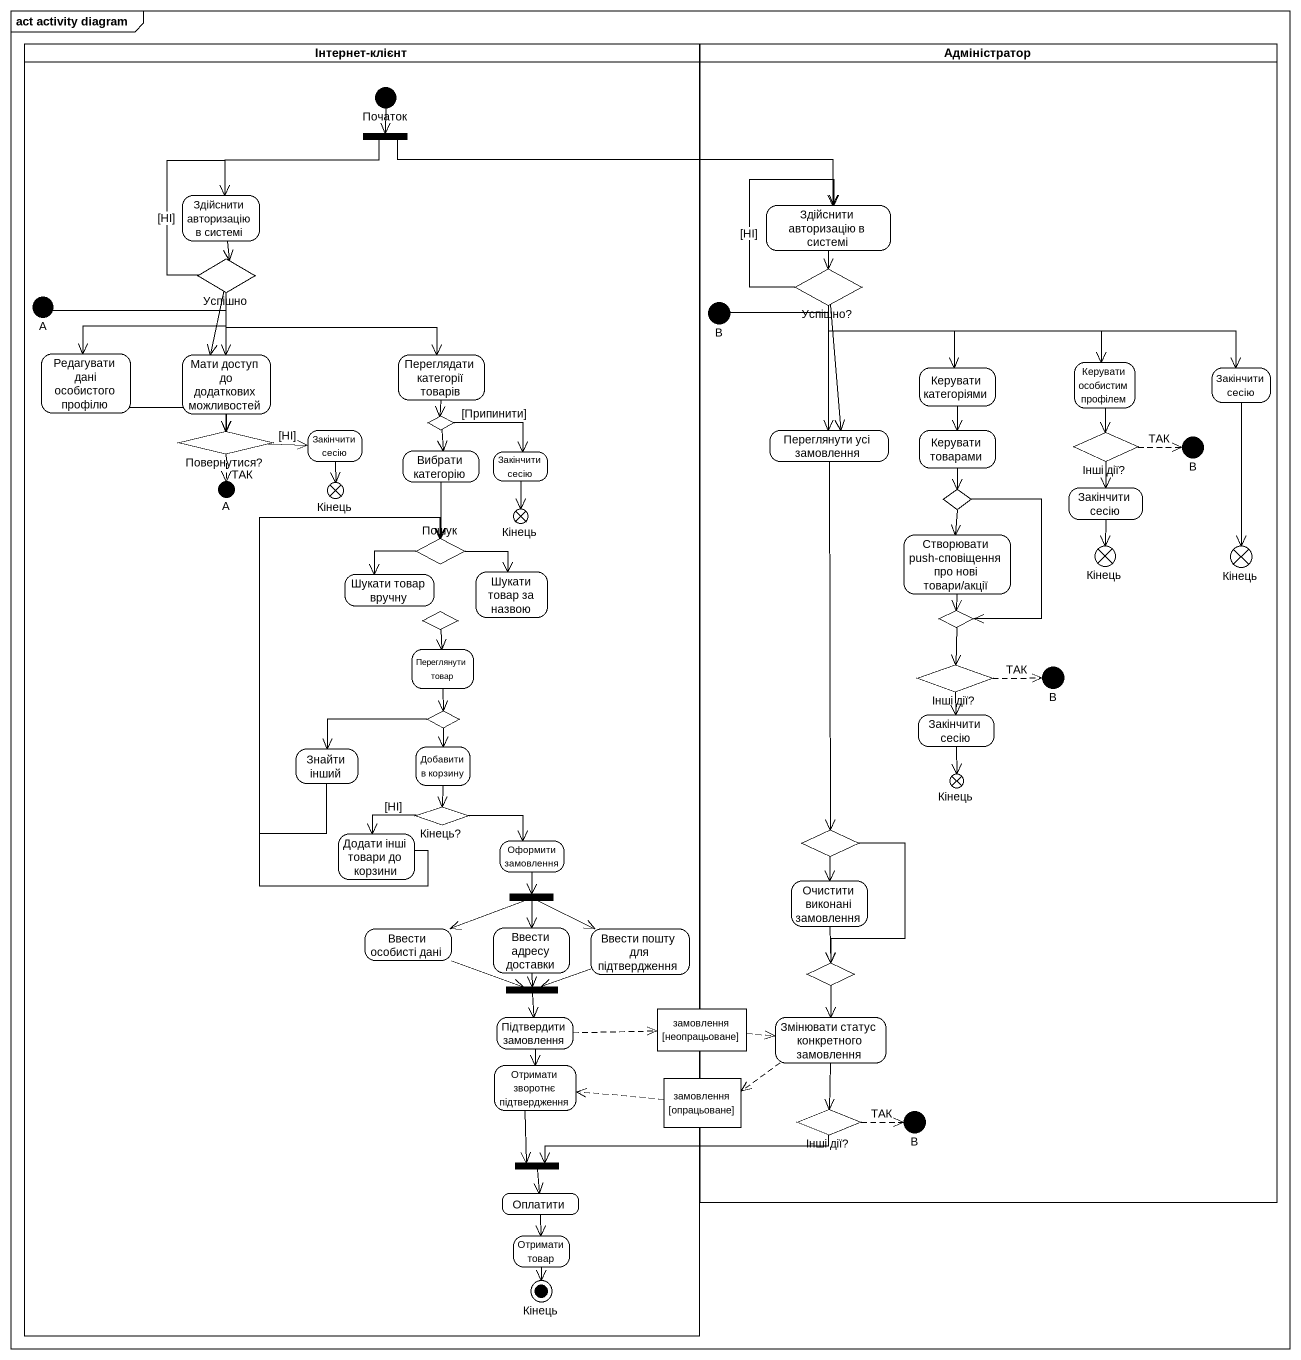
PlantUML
@startuml
mainframe act activity diagram
hide empty description
state "Інтернет-клієнт" as Інтернет_клієнт <<partition>> {
  state Початок <<start>>
  state fork1 <<fork>>
  state "Здійснити авторизацію в системі" as Здійснити_авторизацію_в
  state Успішно <<choice>>
  state А <<start>>
  state "Редагувати дані особистого профілю" as Редагувати_дані_особистого
  state "Мати доступ до додаткових можливостей" as Мати_доступ_до_додаткових
  state "Переглядати категорії товарів" as Переглядати_категорії
  state "Повернутися?" as Повернутися <<choice>>
  state "Закінчити сесію" as Закінчити_сесію_2
  state choice1 <<choice>>
  state "Вибрати категорію" as Вибрати_категорію
  state "Закінчити сесію" as Закінчити_сесію_3
  state "А" as А_2 <<start>> #4F4F4F
  state Кінець <<end>>
  state "Кінець" as Кінець_2 <<end>>
  state "Шукати товар вручну" as Шукати_товар_вручну
  state Пошук <<choice>>
  state "Шукати товар за назвою" as Шукати_товар_за_назвою
  state choice3 <<choice>>
  state "Переглянути товар" as Переглянути_товар
  state choice5 <<choice>>
  state "Знайти інший" as Знайти_інший
  state "Добавити в корзину" as Добавити_в_корзину
  state "Кінець?" as Кінець_6 <<choice>>
  state "Додати інші товари до корзини" as Додати_інші_товари_до
  state "Оформити замовлення" as Оформити_замовлення
  state fork2 <<fork>>
  state "Ввести особисті дані" as Ввести_особисті_дані
  state "Ввести адресу доставки" as Ввести_адресу_доставки
  state "Ввести пошту для підтвердження" as Ввести_пошту_для
  state "Підтвердити замовлення" as Підтвердити_замовлення
  state fork3 <<join>>
  state "Отримати зворотнє підтвердження" as Отримати_зворотнє
  state fork4 <<join>>
  state Оплатити
  state "Отримати товар" as Отримати_товар
  state "Кінець" as Кінець_7 <<end>>
}
state Адміністратор <<partition>> {
  state "Здійснити авторизацію в системі" as Здійснити_авторизацію_в_2
  state "Успішно?" as Успішно_2 <<choice>>
  state В <<start>> #4F4F4F
  state "Керувати категоріями" as Керувати_категоріями
  state "Керувати особистим профілем" as Керувати_особистим_профілем
  state "Закінчити сесію" as Закінчити_сесію
  state "Переглянути усі замовлення" as Переглянути_усі_замовлення
  state "Керувати товарами" as Керувати_товарами
  state "Інші дії?" as Інші_дії <<choice>>
  state "В" as В_2 <<start>> #4F4F4F
  state choice2 <<choice>>
  state "Закінчити сесію" as Закінчити_сесію_4
  state "Створювати push-сповіщення про нові товари/акції" as Створювати_push_сповіщення
  state "Кінець" as Кінець_3 <<end>>
  state "Кінець" as Кінець_4 <<end>>
  state choice4 <<choice>>
  state "Інші дії?" as Інші_дії_2 <<choice>>
  state "В" as В_3 <<start>> #4F4F4F
  state "Закінчити сесію" as Закінчити_сесію_5
  state "Кінець" as Кінець_5 <<end>>
  state choice6 <<choice>>
  state "Очистити виконані замовлення" as Очистити_виконані_замовлення
  state choice7 <<choice>>
  state "Змінювати статус конкретного замовлення" as Змінювати_статус
  state "Інші дії?" as Інші_дії_3 <<choice>>
  state "В" as В_4 <<start>> #4F4F4F
}
state "замовлення [неопрацьоване]" as замовлення_неопрацьоване <<object>>
state "замовлення [опрацьоване]" as замовлення_опрацьоване <<object>>
Початок --> fork1
fork1 -left-> Здійснити_авторизацію_в
fork1 -right-> Здійснити_авторизацію_в_2
Здійснити_авторизацію_в --> Успішно
Здійснити_авторизацію_в_2 --> Успішно_2
Успішно -up-> Здійснити_авторизацію_в : [НІ]
Успішно --> Редагувати_дані_особистого
Успішно --> Мати_доступ_до_додаткових
Успішно -right-> Переглядати_категорії
Успішно_2 -up-> Здійснити_авторизацію_в_2 : [НІ]
Успішно_2 --> Керувати_категоріями
Успішно_2 -right-> Керувати_особистим_профілем
Успішно_2 -right-> Закінчити_сесію
Успішно_2 --> Переглянути_усі_замовлення
А -right-> Мати_доступ_до_додаткових
В --> Переглянути_усі_замовлення
Редагувати_дані_особистого -right-> Повернутися
Мати_доступ_до_додаткових --> Повернутися
Переглядати_категорії --> choice1
Керувати_категоріями --> Керувати_товарами
Керувати_особистим_профілем --> Інші_дії
Закінчити_сесію --> Кінець_4
Повернутися -right-> Закінчити_сесію_2 : [НІ]
Повернутися -[dashed]-> А_2 : ТАК
Закінчити_сесію_2 --> Кінець
choice1 --> Вибрати_категорію
choice1 -right-> Закінчити_сесію_3 : [Припинити]
Переглянути_усі_замовлення --> choice6
Керувати_товарами --> choice2
Вибрати_категорію --> Пошук
Закінчити_сесію_3 --> Кінець_2
Інші_дії -right[dashed]-> В_2 : ТАК
Інші_дії --> Закінчити_сесію_4
choice2 --> Створювати_push_сповіщення
choice2 --> choice4
Закінчити_сесію_4 --> Кінець_3
Пошук --> Шукати_товар_вручну
Пошук --> Шукати_товар_за_назвою
Створювати_push_сповіщення --> choice4
choice3 --> Переглянути_товар
choice4 --> Інші_дії_2
Переглянути_товар --> choice5
Інші_дії_2 -right[dashed]-> В_3 : ТАК
Інші_дії_2 --> Закінчити_сесію_5
choice5 -left-> Знайти_інший
choice5 --> Добавити_в_корзину
Закінчити_сесію_5 --> Кінець_5
Знайти_інший -up-> Пошук
Добавити_в_корзину --> Кінець_6
Кінець_6 --> Додати_інші_товари_до : [НІ]
Кінець_6 -right-> Оформити_замовлення
Додати_інші_товари_до -up-> Пошук
Оформити_замовлення --> fork2
choice6 --> Очистити_виконані_замовлення
choice6 --> choice7
fork2 -left-> Ввести_особисті_дані
fork2 --> Ввести_адресу_доставки
fork2 -right-> Ввести_пошту_для
Очистити_виконані_замовлення --> choice7
Ввести_особисті_дані -right-> fork3
Ввести_адресу_доставки --> fork3
Ввести_пошту_для -left-> fork3
choice7 --> Змінювати_статус
Підтвердити_замовлення -right[dashed]-> замовлення_неопрацьоване
Підтвердити_замовлення --> Отримати_зворотнє
fork3 --> Підтвердити_замовлення
замовлення_неопрацьоване -right[dashed]-> Змінювати_статус
Змінювати_статус -left[dashed]-> замовлення_опрацьоване
Змінювати_статус --> Інші_дії_3
Отримати_зворотнє --> fork4
замовлення_опрацьоване -left[dashed]-> Отримати_зворотнє
Інші_дії_3 -right[dashed]-> В_4 : ТАК
Інші_дії_3 -left-> fork4
fork4 --> Оплатити
Оплатити --> Отримати_товар
Отримати_товар --> Кінець_7
@enduml
